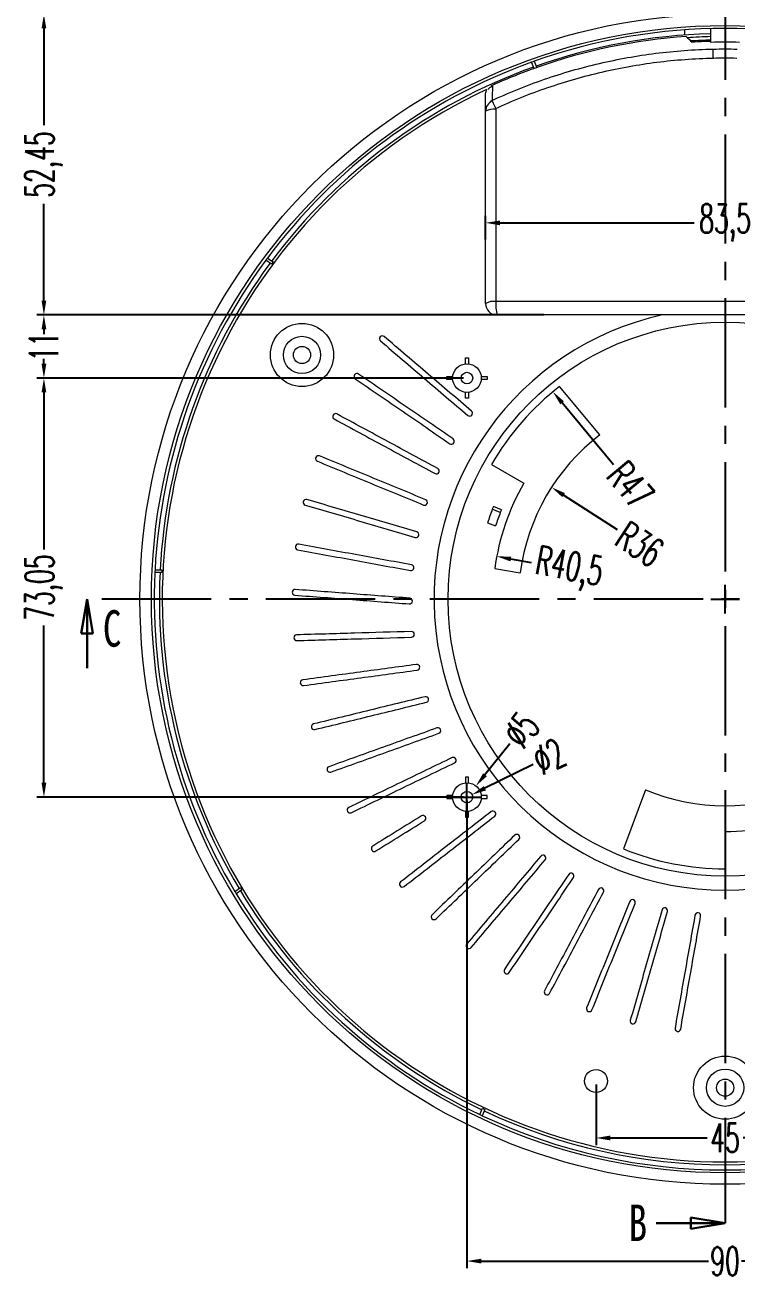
# Model space of a CAD drawing. Header units: inches. Extents: x -1125 to 2189, y 556 to 1115.
# Drawn here: x 950.4 to 1074.5, y 786.3 to 1005.1 of the extents above; entities that cross this region are included whole.
import ezdxf

# ---------------------------------------------------------------- set-up
doc = ezdxf.new("R2010")
doc.units = ezdxf.units.IN
doc.linetypes.add('CENTER2', pattern=[28.575, 19.05, -3.175, 3.175, -3.175])
doc.styles.add('SLDTEXTSTYLE0', font='TXT', dxfattribs={"width": 0.75})
doc.styles.add('SLDTEXTSTYLE2', font='TXT', dxfattribs={"width": 0.6, "bigfont": 'bigfont'})
doc.dimstyles.new('5', dxfattribs={"dimtxt": 5, "dimasz": 2.5, "dimexe": 1.25, "dimexo": 0.625, "dimtad": 0, "dimtxsty": 'SLDTEXTSTYLE2', "dimcen": 2.5, "dimclrd": 3, "dimclre": 3, "dimclrt": 256, "dimadec": 0, "dimazin": 0, "dimtfac": 1, "dimtofl": 0, "dimtmove": 0, "dimatfit": 3, "dimfxl": 1, "dimarcsym": 0})

# ---------------------------------------------------------------- blocks, each defined once
blk = doc.blocks.new('_CLOSED')
at = {"color": 0, "linetype": 'ByBlock', "lineweight": -2}
for p, q in [((-1, 0.166667), (0, 0)), ((-1, 0.166667), (-1, -0.166667)), ((0, 0), (-1, -0.166667)), ((0, 0), (-1, 0))]:
    blk.add_line(p, q, dxfattribs=at)
blk = doc.blocks.new('*D54')
at = {"color": 3, "lineweight": -2}
for p, q in [((1049.95, 820.38), (1049.95, 809.83)), ((1094.95, 820.38), (1094.95, 809.83)), ((1052.45, 811.08), (1069.33, 811.08)), ((1092.45, 811.08), (1075.58, 811.08))]:
    blk.add_line(p, q, dxfattribs=at)
at = {"color": 3}
for points in [[(1052.45, 811.5), (1052.45, 810.66), (1049.95, 811.08)], [(1092.45, 811.5), (1092.45, 810.66), (1094.95, 811.08)]]:
    blk.add_solid(points, dxfattribs=at)
at = {"layer": 'Defpoints', "color": 0}
for p in [(1049.95, 821), (1094.95, 821), (1094.95, 811.08)]:
    blk.add_point(p, dxfattribs=at)
at = {"insert": (1072.45, 811.08), "char_height": 5, "attachment_point": 5, "style": 'SLDTEXTSTYLE2'}
blk.add_mtext('45', dxfattribs=at)
blk = doc.blocks.new('*D55')
at = {"color": 3, "lineweight": -2}
for p, q in [((1030.7, 967.71), (1030.7, 971.86)), ((1114.2, 967.71), (1114.2, 971.86)), ((1033.2, 970.61), (1067.08, 970.61)), ((1111.7, 970.61), (1077.83, 970.61))]:
    blk.add_line(p, q, dxfattribs=at)
at = {"color": 3}
for points in [[(1033.2, 971.02), (1033.2, 970.19), (1030.7, 970.61)], [(1111.7, 971.02), (1111.7, 970.19), (1114.2, 970.61)]]:
    blk.add_solid(points, dxfattribs=at)
at = {"layer": 'Defpoints', "color": 0}
for p in [(1114.2, 970.61), (1030.7, 967.08), (1114.2, 967.08)]:
    blk.add_point(p, dxfattribs=at)
at = {"insert": (1072.45, 970.61), "char_height": 5, "attachment_point": 5, "style": 'SLDTEXTSTYLE2'}
blk.add_mtext('83,5', dxfattribs=at)
blk = doc.blocks.new('*D56')
at = {"color": 3, "lineweight": -2}
for p, q in [((1026.83, 943.55), (952.47, 943.55)), ((953.72, 941.05), (953.72, 913.65)), ((953.72, 873), (953.72, 900.4)), ((1026.83, 870.5), (952.47, 870.5))]:
    blk.add_line(p, q, dxfattribs=at)
at = {"color": 3}
for points in [[(953.31, 941.05), (954.14, 941.05), (953.72, 943.55)], [(953.31, 873), (954.14, 873), (953.72, 870.5)]]:
    blk.add_solid(points, dxfattribs=at)
at = {"layer": 'Defpoints', "color": 0}
for p in [(1027.45, 943.55), (953.72, 870.5), (1027.45, 870.5)]:
    blk.add_point(p, dxfattribs=at)
at = {"insert": (953.72, 907.03), "char_height": 5, "attachment_point": 5, "rotation": 90, "style": 'SLDTEXTSTYLE2'}
blk.add_mtext('73,05', dxfattribs=at)
blk = doc.blocks.new('*D57')
at = {"color": 3, "lineweight": -2}
for p, q in [((1034.62, 954.55), (952.47, 954.55)), ((953.72, 952.05), (953.72, 951.18)), ((953.72, 946.05), (953.72, 946.93)), ((1026.83, 943.55), (952.47, 943.55))]:
    blk.add_line(p, q, dxfattribs=at)
at = {"color": 3}
for points in [[(953.31, 952.05), (954.14, 952.05), (953.72, 954.55)], [(953.31, 946.05), (954.14, 946.05), (953.72, 943.55)]]:
    blk.add_solid(points, dxfattribs=at)
at = {"layer": 'Defpoints', "color": 0}
for p in [(953.72, 954.55), (1035.24, 954.55), (1027.45, 943.55)]:
    blk.add_point(p, dxfattribs=at)
at = {"insert": (953.72, 949.05), "char_height": 5, "attachment_point": 5, "rotation": 90, "style": 'SLDTEXTSTYLE2'}
blk.add_mtext('11', dxfattribs=at)
blk = doc.blocks.new('*D58')
at = {"color": 3, "lineweight": -2}
for p, q in [((1027.45, 869.88), (1027.45, 788.37)), ((1117.45, 869.88), (1117.45, 788.37)), ((1029.95, 789.62), (1069.58, 789.62)), ((1114.95, 789.62), (1075.33, 789.62))]:
    blk.add_line(p, q, dxfattribs=at)
at = {"color": 3}
for points in [[(1029.95, 790.03), (1029.95, 789.2), (1027.45, 789.62)], [(1114.95, 790.03), (1114.95, 789.2), (1117.45, 789.62)]]:
    blk.add_solid(points, dxfattribs=at)
at = {"layer": 'Defpoints', "color": 0}
for p in [(1027.45, 870.5), (1117.45, 870.5), (1117.45, 789.62)]:
    blk.add_point(p, dxfattribs=at)
at = {"insert": (1072.45, 789.62), "char_height": 5, "attachment_point": 5, "style": 'SLDTEXTSTYLE2'}
blk.add_mtext('90', dxfattribs=at)
blk = doc.blocks.new('*D59')
at = {"color": 3, "lineweight": -2}
for p, q in [((1034.93, 879.78), (1030.59, 874.4)), ((1027.45, 868), (1027.45, 873)), ((1024.95, 870.5), (1029.95, 870.5))]:
    blk.add_line(p, q, dxfattribs=at)
at = {"color": 3}
blk.add_solid([(1030.27, 874.66), (1030.92, 874.13), (1029.02, 872.45)], dxfattribs=at)
at = {"layer": 'Defpoints', "color": 0}
for p in [(1029.02, 872.45), (1025.89, 868.56)]:
    blk.add_point(p, dxfattribs=at)
at = {"insert": (1036.9, 882.22), "char_height": 5, "attachment_point": 5, "rotation": 51.134, "style": 'SLDTEXTSTYLE2'}
blk.add_mtext('∅5', dxfattribs=at)
blk = doc.blocks.new('*D60')
at = {"color": 3, "lineweight": -2}
for p, q in [((1038.97, 876.17), (1030.59, 872.05)), ((1027.45, 868), (1027.45, 873)), ((1024.95, 870.5), (1029.95, 870.5))]:
    blk.add_line(p, q, dxfattribs=at)
at = {"color": 3}
blk.add_solid([(1030.41, 872.42), (1030.78, 871.67), (1028.35, 870.94)], dxfattribs=at)
at = {"layer": 'Defpoints', "color": 0}
for p in [(1028.35, 870.94), (1026.56, 870.06)]:
    blk.add_point(p, dxfattribs=at)
at = {"insert": (1041.78, 877.55), "char_height": 5, "attachment_point": 5, "rotation": 26.1993, "style": 'SLDTEXTSTYLE2'}
blk.add_mtext('∅2', dxfattribs=at)
blk = doc.blocks.new('*D61')
at = {"color": 3, "lineweight": -2}
for p, q in [((1141.9, 986.41), (1140.27, 984.51)), ((1072.45, 902.5), (1072.45, 907.5)), ((1069.95, 905), (1074.95, 905))]:
    blk.add_line(p, q, dxfattribs=at)
at = {"color": 3}
blk.add_solid([(1139.96, 984.78), (1140.59, 984.24), (1138.65, 982.6)], dxfattribs=at)
at = {"layer": 'Defpoints', "color": 0}
for p in [(1138.65, 982.6), (1006.26, 827.4)]:
    blk.add_point(p, dxfattribs=at)
at = {"insert": (1145.71, 990.88), "char_height": 5, "attachment_point": 5, "rotation": 49.5345, "style": 'SLDTEXTSTYLE2'}
blk.add_mtext('∅204', dxfattribs=at)
blk = doc.blocks.new('*D62')
at = {"color": 3, "lineweight": -2}
for p, q in [((1146.56, 979.38), (1144.8, 977.61)), ((1072.45, 902.5), (1072.45, 907.5)), ((1069.95, 905), (1074.95, 905))]:
    blk.add_line(p, q, dxfattribs=at)
at = {"color": 3}
blk.add_solid([(1144.51, 977.91), (1145.1, 977.32), (1143.04, 975.84)], dxfattribs=at)
at = {"layer": 'Defpoints', "color": 0}
for p in [(1143.04, 975.84), (1001.87, 834.16)]:
    blk.add_point(p, dxfattribs=at)
at = {"insert": (1150.54, 983.37), "char_height": 5, "attachment_point": 5, "rotation": 45.1045, "style": 'SLDTEXTSTYLE2'}
blk.add_mtext('∅200', dxfattribs=at)
blk = doc.blocks.new('*D63')
at = {"color": 3, "lineweight": -2}
for p, q in [((1151.25, 973.64), (1149.36, 972)), ((1072.45, 902.5), (1072.45, 907.5)), ((1069.95, 905), (1074.95, 905))]:
    blk.add_line(p, q, dxfattribs=at)
at = {"color": 3}
blk.add_solid([(1149.09, 972.32), (1149.64, 971.69), (1147.48, 970.36)], dxfattribs=at)
at = {"layer": 'Defpoints', "color": 0}
for p in [(1147.48, 970.36), (997.43, 839.65)]:
    blk.add_point(p, dxfattribs=at)
at = {"insert": (1155.49, 977.34), "char_height": 5, "attachment_point": 5, "rotation": 41.0605, "style": 'SLDTEXTSTYLE2'}
blk.add_mtext('∅199', dxfattribs=at)
blk = doc.blocks.new('*D64')
at = {"color": 3, "lineweight": -2}
for p, q in [((1155.47, 966.97), (1153.47, 965.48)), ((1072.45, 902.5), (1072.45, 907.5)), ((1069.95, 905), (1074.95, 905))]:
    blk.add_line(p, q, dxfattribs=at)
at = {"color": 3}
blk.add_solid([(1153.22, 965.81), (1153.72, 965.14), (1151.47, 963.98)], dxfattribs=at)
at = {"layer": 'Defpoints', "color": 0}
for p in [(1151.47, 963.98), (993.44, 846.03)]:
    blk.add_point(p, dxfattribs=at)
at = {"insert": (1161.79, 971.68), "char_height": 5, "attachment_point": 5, "rotation": 36.7383, "style": 'SLDTEXTSTYLE2'}
blk.add_mtext('∅197,2', dxfattribs=at)
blk = doc.blocks.new('*D65')
at = {"color": 3, "lineweight": -2}
for p, q in [((1159.92, 959.58), (1157.8, 958.26)), ((1072.45, 902.5), (1072.45, 907.5)), ((1069.95, 905), (1074.95, 905))]:
    blk.add_line(p, q, dxfattribs=at)
at = {"color": 3}
blk.add_solid([(1157.58, 958.61), (1158.02, 957.9), (1155.68, 956.93)], dxfattribs=at)
at = {"layer": 'Defpoints', "color": 0}
for p in [(1155.68, 956.93), (989.23, 853.07)]:
    blk.add_point(p, dxfattribs=at)
at = {"insert": (1166.6, 963.75), "char_height": 5, "attachment_point": 5, "rotation": 31.9643, "style": 'SLDTEXTSTYLE2'}
blk.add_mtext('∅196,2', dxfattribs=at)
blk = doc.blocks.new('*D70')
at = {"color": 3, "lineweight": -2}
blk.add_line((1053, 928.44), (1044.03, 939.24), dxfattribs=at)
at = {"color": 3}
blk.add_solid([(1044.35, 939.51), (1043.71, 938.98), (1042.43, 941.17)], dxfattribs=at)
at = {"layer": 'Defpoints', "color": 0}
for p in [(1042.43, 941.17), (1072.45, 905)]:
    blk.add_point(p, dxfattribs=at)
at = {"insert": (1055.95, 924.88), "char_height": 5, "attachment_point": 5, "rotation": 309.6979, "style": 'SLDTEXTSTYLE2'}
blk.add_mtext('R47', dxfattribs=at)
blk = doc.blocks.new('*D71')
at = {"color": 3, "lineweight": -2}
blk.add_line((1053.69, 917.1), (1044.3, 923.15), dxfattribs=at)
at = {"color": 3}
blk.add_solid([(1044.52, 923.5), (1044.07, 922.8), (1042.2, 924.51)], dxfattribs=at)
at = {"layer": 'Defpoints', "color": 0}
for p in [(1042.2, 924.51), (1072.45, 905)]:
    blk.add_point(p, dxfattribs=at)
at = {"insert": (1057.57, 914.6), "char_height": 5, "attachment_point": 5, "rotation": 327.19, "style": 'SLDTEXTSTYLE2'}
blk.add_mtext('R36', dxfattribs=at)
blk = doc.blocks.new('*D72')
at = {"color": 3, "lineweight": -2}
blk.add_line((1038.69, 911.34), (1035.11, 912.01), dxfattribs=at)
at = {"color": 3}
blk.add_solid([(1035.18, 912.42), (1035.03, 911.6), (1032.65, 912.47)], dxfattribs=at)
at = {"layer": 'Defpoints', "color": 0}
for p in [(1032.65, 912.47), (1072.45, 905)]:
    blk.add_point(p, dxfattribs=at)
at = {"insert": (1045.2, 910.11), "char_height": 5, "attachment_point": 5, "rotation": 349.3772, "style": 'SLDTEXTSTYLE2'}
blk.add_mtext('R40,5', dxfattribs=at)
blk = doc.blocks.new('*D73')
at = {"color": 3, "lineweight": -2}
for p, q in [((1071.83, 1007), (952.47, 1007)), ((953.72, 1004.5), (953.72, 987.65)), ((953.72, 957.05), (953.72, 973.9)), ((1040.84, 954.55), (952.47, 954.55))]:
    blk.add_line(p, q, dxfattribs=at)
at = {"color": 3}
for points in [[(953.31, 1004.5), (954.14, 1004.5), (953.72, 1007)], [(953.31, 957.05), (954.14, 957.05), (953.72, 954.55)]]:
    blk.add_solid(points, dxfattribs=at)
at = {"layer": 'Defpoints', "color": 0}
for p in [(953.72, 1007), (1072.45, 1007), (1041.46, 954.55)]:
    blk.add_point(p, dxfattribs=at)
at = {"insert": (953.72, 980.78), "char_height": 5, "attachment_point": 5, "rotation": 90, "style": 'SLDTEXTSTYLE2'}
blk.add_mtext('52,45', dxfattribs=at)

msp = doc.modelspace()

# ---------------------------------------------------------------- linework, layer by layer
at = {"color": 1, "linetype": 'CENTER2'}
for p, q in [((1072.454, 1014.612), (1072.454, 796.235)), ((1182.92, 905.003), (961.242, 905.003))]:
    msp.add_line(p, q, dxfattribs=at)
at = {"color": 7, "linetype": 'Continuous', "lineweight": 15}
for p, q in [((1065.382, 1004.251), (1065.382, 1003.346)), ((1069.954, 1002.069), (1069.954, 1004.471)), ((1039.166, 997.492), (1038.706, 998.604)), ((1039.177, 998.773), (1039.638, 997.661)), ((1030.704, 956.548), (1030.704, 990.075)), ((1032.513, 990.42), (1032.513, 956.894)), ((993.392, 963.411), (992.391, 964.08)), ((992.689, 964.482), (993.69, 963.813)), ((1070.404, 954.548), (1032.704, 954.548)), ((1112.205, 954.548), (1061.564, 954.548)), ((1027.204, 946.04), (1027.204, 947.053)), ((1027.204, 947.053), (1027.704, 947.053)), ((1027.704, 947.053), (1027.704, 946.04)), ((1023.954, 943.803), (1024.967, 943.803)), ((1023.954, 943.303), (1023.954, 943.803)), ((1024.967, 943.303), (1023.954, 943.303)), ((1029.942, 943.803), (1030.954, 943.803)), ((1030.954, 943.303), (1029.942, 943.303)), ((1030.954, 943.803), (1030.954, 943.303)), ((1027.204, 940.053), (1027.204, 941.065)), ((1027.704, 941.065), (1027.704, 940.053)), ((1050.624, 933.629), (1043.591, 942.096)), ((1027.704, 940.053), (1027.204, 940.053)), ((1031.751, 928.503), (1037.38, 925.253)), ((1033.454, 920.591), (1032.061, 921.148)), ((1033.271, 920.126), (1031.878, 920.682)), ((1031.045, 918.325), (1032.441, 917.767)), ((973.087, 910.143), (974.291, 910.143)), ((1032.309, 910.355), (1036.748, 909.595)), ((974.266, 909.643), (973.062, 909.643)), ((1027.204, 874.003), (1027.204, 872.99)), ((1027.704, 874.003), (1027.204, 874.003)), ((1027.704, 872.99), (1027.704, 874.003)), ((1024.967, 870.753), (1023.954, 870.753)), ((1023.954, 870.753), (1023.954, 870.253)), ((1030.954, 870.753), (1029.942, 870.753)), ((1030.954, 870.253), (1030.954, 870.753)), ((1058.578, 871.784), (1054.762, 861.46)), ((1023.954, 870.253), (1024.967, 870.253)), ((1029.942, 870.253), (1030.954, 870.253)), ((1027.204, 868.015), (1027.204, 867.003)), ((1027.204, 867.003), (1027.704, 867.003)), ((1027.704, 867.003), (1027.704, 868.015)), ((1072.454, 858.003), (1072.454, 864.503)), ((986.978, 854.071), (987.979, 854.74)), ((988.236, 854.31), (987.235, 853.642)), ((1029.679, 815.166), (1030.14, 816.279)), ((1030.592, 816.064), (1030.132, 814.952))]:
    msp.add_line(p, q, dxfattribs=at)
at = {"color": 7, "linetype": 'Continuous', "lineweight": 30}
for p, q in [((961.242, 893.003), (961.242, 905.003)), ((1060.454, 796.235), (1072.454, 796.235))]:
    msp.add_line(p, q, dxfattribs=at)
at = {"color": 7, "linetype": 'Continuous', "lineweight": 15}
for centre, radius in [((1072.454, 905.003), 102), ((1072.454, 905.003), 100), ((998.704, 947.582), 5.5), ((1072.454, 905.003), 48.284), ((998.704, 947.582), 3.25), ((998.704, 947.582), 1.5), ((1027.454, 943.553), 2.5), ((1027.454, 943.553), 1), ((1027.454, 870.503), 2.5), ((1027.454, 870.503), 1), ((1072.454, 819.843), 5.5), ((1049.954, 821.003), 2), ((1072.454, 819.843), 3.25), ((1072.454, 819.843), 1.5)]:
    msp.add_circle(centre, radius, dxfattribs=at)
for centre, radius, start, end in [((1072.454, 905.003), 99.5, 70.46118, 109.53882), ((1072.454, 905.003), 98.598, 91.45292, 109.5117), ((1072.454, 905.003), 98.333, 93.96997, 109.50366), ((1072.454, 905.003), 98.098, 91.46033, 93.83905), ((1072.454, 905.003), 97.5, 91.46928, 93.50175), ((1072.454, 905.003), 97.275, 91.47268, 93.38876), ((1072.454, 905.003), 97.099, 88.52465, 91.47535), ((924.521, 996.232), 145.915, 1.19907, 1.83614), ((1072.454, 905.003), 99.5, 109.82709, 143.28882), ((1072.454, 905.003), 98.598, 109.80261, 143.2617), ((1072.454, 905.003), 98.333, 109.79535, 114.52526), ((1072.454, 905.003), 99.5, 109.53882, 109.82709), ((1072.454, 905.003), 98.298, 109.50257, 109.79438), ((1072.454, 905.003), 98.098, 115.0799, 64.9201), ((1032.666, 990.066), 1.962, 114.05582, 179.74498), ((1070.167, 1008.251), 41.662, 203.17241, 205.33968), ((1032.108, 987.637), 2.813, 81.70483, 119.93017), ((1072.454, 905.003), 99.5, 143.57709, 177.03882), ((1072.454, 905.003), 98.598, 143.55261, 177.0117), ((1072.454, 905.003), 99.5, 143.28882, 143.57709), ((1072.454, 905.003), 98.298, 143.25257, 143.54438), ((1032.108, 954.11), 2.813, 81.70483, 119.93017), ((1032.704, 956.548), 2, 180, 270), ((1039.014, 956.242), 6.533, 174.2707, 195.02508), ((1072.454, 905.003), 50.728, 102.39613, 77.60387), ((1072.454, 905.003), 47, 127.88753, 150), ((1072.454, 905.003), 36, 127.32842, 172.67158), ((1072.454, 905.003), 40.5, 150, 172.40612), ((1072.454, 905.003), 43.5, 158.21321, 158.8718), ((1072.454, 905.003), 43.5, 158.8718, 162.16526), ((1072.454, 905.003), 42, 158.89532, 162.30664), ((1072.454, 905.003), 42, 158.21321, 158.89532), ((1072.454, 905.003), 99.5, 177.03882, 177.32709), ((1072.454, 905.003), 98.298, 177.00257, 177.29438), ((1072.454, 905.003), 99.5, 177.32709, 210.78882), ((1072.454, 905.003), 98.598, 177.30261, 210.7617), ((1072.454, 905.003), 36, 247.32842, 292.67158), ((1072.454, 905.003), 40.5, 270, 292.40612), ((1072.454, 905.003), 47, 247.88753, 270), ((1072.454, 905.003), 99.5, 210.78882, 211.07709), ((1072.454, 905.003), 99.5, 211.07709, 244.53882), ((1072.454, 905.003), 98.298, 210.75257, 211.04438), ((1072.454, 905.003), 98.598, 211.05261, 244.5117), ((1072.454, 905.003), 98.298, 244.50257, 244.79438), ((1072.454, 905.003), 99.5, 244.53882, 244.82709), ((1072.454, 905.003), 99.5, 244.82709, 295.17291), ((1072.454, 905.003), 98.598, 244.80261, 295.19739)]:
    msp.add_arc(centre, radius, start, end, dxfattribs=at)
for centre, major_axis, ratio, start_param, end_param in [((1072.454, 908.183), (0, 91.125), 0.9995166, 6.2606787, 6.3056919), ((1074.504, 956.548), (400, 0), 0.0008682, 1.4752989, 1.6759663), ((1070.404, 956.548), (400, 0), 0.0008682, 1.5707963, 1.6656663)]:
    msp.add_ellipse(centre, major_axis=major_axis, ratio=ratio, start_param=start_param, end_param=end_param, dxfattribs=at)
for points in [[(1065.646, 1003.1), (1065.999, 1002.771), (1066.352, 1002.44), (1066.704, 1002.108)], [(1070.361, 1000.907), (1071.757, 1000.938), (1073.152, 1000.938), (1074.547, 1000.907)], [(1030.704, 990.075), (1030.704, 991.018), (1030.704, 991.958), (1030.704, 992.895)], [(1019.527, 867.227), (1016.72, 865.486), (1013.887, 863.73), (1011.028, 861.957)], [(1011.555, 861.107), (1014.414, 862.88), (1017.246, 864.636), (1020.054, 866.377)]]:
    msp.add_open_spline(points, degree=3, dxfattribs=at)
for points, knots in [([(1031.616, 991.857), (1033.14, 992.569), (1034.681, 993.241), (1037.799, 994.503), (1039.377, 995.094), (1044.13, 996.734), (1047.331, 997.655), (1053.8, 999.161), (1057.067, 999.746), (1063.665, 1000.582), (1066.996, 1000.831), (1070.361, 1000.907)], [0, 0, 0, 0, 0.125, 0.125, 0.25, 0.25, 0.5, 0.5, 0.75, 0.75, 1, 1, 1, 1]), ([(1070.404, 999.285), (1067.093, 999.211), (1063.815, 998.967), (1057.321, 998.149), (1054.106, 997.576), (1047.739, 996.101), (1044.587, 995.199), (1039.907, 993.593), (1038.353, 993.014), (1035.283, 991.777), (1033.765, 991.119), (1032.263, 990.42)], [0, 0, 0, 0, 0.25, 0.25, 0.5, 0.5, 0.75, 0.75, 0.875, 0.875, 1, 1, 1, 1]), ([(1030.704, 992.895), (1030.704, 993.041), (1030.719, 993.185), (1030.779, 993.467), (1030.824, 993.606), (1030.884, 993.739)], [0, 0, 0, 0, 0.5, 0.5, 1, 1, 1, 1]), ([(1031.122, 993.851), (1031.223, 993.984), (1031.337, 994.101), (1031.593, 994.307), (1031.736, 994.395), (1031.887, 994.464)], [0, 0, 0, 0, 0.5, 0.5, 1, 1, 1, 1]), ([(1031.887, 994.464), (1031.885, 994.209), (1031.883, 993.955), (1031.881, 993.7), (1031.876, 993.087), (1031.871, 992.473), (1031.866, 991.857)], [0, 0, 0, 0, 0.004, 0.004, 0.004, 0.013618257, 0.013618257, 0.013618257, 0.013618257]), ([(1013.031, 950.789), (1012.93, 950.875), (1012.797, 950.918), (1012.537, 950.898), (1012.411, 950.834), (1012.241, 950.635), (1012.197, 950.502), (1012.218, 950.238), (1012.281, 950.115), (1012.381, 950.029)], [0, 0, 0, 0, 0.25, 0.25, 0.5, 0.5, 0.75, 0.75, 1, 1, 1, 1]), ([(1012.381, 950.029), (1014.963, 947.824), (1017.521, 945.64), (1022.59, 941.31), (1025.101, 939.165), (1027.589, 937.04)], [0, 0, 0, 0, 0.5, 0.5, 1, 1, 1, 1]), ([(1028.239, 937.8), (1025.751, 939.925), (1023.24, 942.07), (1018.171, 946.4), (1015.613, 948.584), (1013.031, 950.789)], [0, 0, 0, 0, 0.5, 0.5, 1, 1, 1, 1]), ([(1008.555, 944.26), (1008.446, 944.335), (1008.31, 944.363), (1008.053, 944.316), (1007.934, 944.239), (1007.786, 944.024), (1007.756, 943.886), (1007.805, 943.627), (1007.88, 943.51), (1007.989, 943.436)], [0, 0, 0, 0, 0.25, 0.25, 0.5, 0.5, 0.75, 0.75, 1, 1, 1, 1]), ([(1007.989, 943.436), (1010.788, 941.514), (1013.561, 939.61), (1019.056, 935.836), (1021.779, 933.967), (1024.476, 932.115)], [0, 0, 0, 0, 0.5, 0.5, 1, 1, 1, 1]), ([(1025.043, 932.939), (1022.346, 934.791), (1019.623, 936.66), (1014.127, 940.434), (1011.354, 942.338), (1008.555, 944.26)], [0, 0, 0, 0, 0.5, 0.5, 1, 1, 1, 1]), ([(1004.79, 937.297), (1004.674, 937.36), (1004.535, 937.374), (1004.284, 937.3), (1004.174, 937.211), (1004.05, 936.981), (1004.034, 936.842), (1004.11, 936.588), (1004.197, 936.481), (1004.313, 936.418)], [0, 0, 0, 0, 0.25, 0.25, 0.5, 0.5, 0.75, 0.75, 1, 1, 1, 1]), ([(1004.313, 936.418), (1007.298, 934.801), (1010.256, 933.198), (1016.117, 930.022), (1019.021, 928.449), (1021.898, 926.89)], [0, 0, 0, 0, 0.5, 0.5, 1, 1, 1, 1]), ([(1022.374, 927.769), (1019.498, 929.328), (1016.594, 930.901), (1010.733, 934.077), (1007.775, 935.68), (1004.79, 937.297)], [0, 0, 0, 0, 0.5, 0.5, 1, 1, 1, 1]), ([(1027.589, 937.04), (1027.688, 936.956), (1027.817, 936.913), (1028.077, 936.93), (1028.206, 936.993), (1028.38, 937.194), (1028.424, 937.331), (1028.401, 937.595), (1028.337, 937.716), (1028.239, 937.8)], [0, 0, 0, 0, 0.25, 0.25, 0.5, 0.5, 0.75, 0.75, 1, 1, 1, 1]), ([(1024.476, 932.115), (1024.583, 932.041), (1024.717, 932.012), (1024.973, 932.057), (1025.094, 932.133), (1025.246, 932.351), (1025.276, 932.492), (1025.225, 932.752), (1025.149, 932.866), (1025.043, 932.939)], [0, 0, 0, 0, 0.25, 0.25, 0.5, 0.5, 0.75, 0.75, 1, 1, 1, 1]), ([(1001.776, 929.977), (1001.654, 930.028), (1001.514, 930.027), (1001.273, 929.927), (1001.173, 929.827), (1001.073, 929.586), (1001.073, 929.445), (1001.174, 929.201), (1001.272, 929.103), (1001.394, 929.053)], [0, 0, 0, 0, 0.25, 0.25, 0.5, 0.5, 0.75, 0.75, 1, 1, 1, 1]), ([(1020.263, 922.348), (1017.239, 923.596), (1014.186, 924.856), (1008.024, 927.399), (1004.914, 928.682), (1001.776, 929.977)], [0, 0, 0, 0, 0.5, 0.5, 1, 1, 1, 1]), ([(1001.394, 929.053), (1004.532, 927.758), (1007.642, 926.475), (1013.804, 923.931), (1016.857, 922.672), (1019.882, 921.423)], [0, 0, 0, 0, 0.5, 0.5, 1, 1, 1, 1]), ([(1021.898, 926.89), (1022.012, 926.828), (1022.147, 926.813), (1022.398, 926.884), (1022.51, 926.973), (1022.638, 927.206), (1022.653, 927.349), (1022.576, 927.602), (1022.488, 927.708), (1022.374, 927.769)], [0, 0, 0, 0, 0.25, 0.25, 0.5, 0.5, 0.75, 0.75, 1, 1, 1, 1]), ([(999.547, 922.382), (999.42, 922.419), (999.281, 922.403), (999.052, 922.279), (998.963, 922.169), (998.889, 921.918), (998.903, 921.778), (999.03, 921.547), (999.138, 921.459), (999.264, 921.422)], [0, 0, 0, 0, 0.25, 0.25, 0.5, 0.5, 0.75, 0.75, 1, 1, 1, 1]), ([(999.264, 921.422), (1002.521, 920.464), (1005.748, 919.514), (1012.143, 917.632), (1015.312, 916.699), (1018.451, 915.775)], [0, 0, 0, 0, 0.5, 0.5, 1, 1, 1, 1]), ([(1018.733, 916.735), (1015.595, 917.658), (1012.426, 918.591), (1006.031, 920.473), (1002.804, 921.423), (999.547, 922.382)], [0, 0, 0, 0, 0.5, 0.5, 1, 1, 1, 1]), ([(1019.882, 921.423), (1020.002, 921.374), (1020.138, 921.373), (1020.38, 921.47), (1020.482, 921.57), (1020.585, 921.815), (1020.584, 921.959), (1020.481, 922.203), (1020.383, 922.298), (1020.263, 922.348)], [0, 0, 0, 0, 0.25, 0.25, 0.5, 0.5, 0.75, 0.75, 1, 1, 1, 1]), ([(1018.451, 915.775), (1018.575, 915.739), (1018.711, 915.752), (1018.941, 915.874), (1019.033, 915.984), (1019.109, 916.239), (1019.093, 916.382), (1018.965, 916.613), (1018.857, 916.698), (1018.733, 916.735)], [0, 0, 0, 0, 0.25, 0.25, 0.5, 0.5, 0.75, 0.75, 1, 1, 1, 1]), ([(998.127, 914.594), (997.998, 914.618), (997.861, 914.588), (997.646, 914.44), (997.569, 914.321), (997.522, 914.064), (997.551, 913.926), (997.701, 913.709), (997.818, 913.634), (997.947, 913.61)], [0, 0, 0, 0, 0.25, 0.25, 0.5, 0.5, 0.75, 0.75, 1, 1, 1, 1]), ([(1017.8, 910.992), (1014.582, 911.581), (1011.334, 912.176), (1004.776, 913.376), (1001.467, 913.982), (998.127, 914.594)], [0, 0, 0, 0, 0.5, 0.5, 1, 1, 1, 1]), ([(997.947, 913.61), (1001.287, 912.999), (1004.595, 912.393), (1011.153, 911.192), (1014.402, 910.598), (1017.62, 910.008)], [0, 0, 0, 0, 0.5, 0.5, 1, 1, 1, 1]), ([(1017.62, 910.008), (1017.748, 909.985), (1017.881, 910.013), (1018.097, 910.158), (1018.177, 910.277), (1018.226, 910.538), (1018.196, 910.679), (1018.044, 910.896), (1017.928, 910.969), (1017.8, 910.992)], [0, 0, 0, 0, 0.25, 0.25, 0.5, 0.5, 0.75, 0.75, 1, 1, 1, 1]), ([(997.533, 906.7), (997.402, 906.71), (997.269, 906.666), (997.071, 906.496), (997.007, 906.37), (996.987, 906.11), (997.03, 905.976), (997.202, 905.776), (997.326, 905.713), (997.457, 905.703)], [0, 0, 0, 0, 0.25, 0.25, 0.5, 0.5, 0.75, 0.75, 1, 1, 1, 1]), ([(997.457, 905.703), (1000.842, 905.445), (1004.197, 905.19), (1010.844, 904.685), (1014.137, 904.434), (1017.4, 904.186)], [0, 0, 0, 0, 0.5, 0.5, 1, 1, 1, 1]), ([(1017.476, 905.183), (1014.214, 905.431), (1010.921, 905.682), (1004.273, 906.187), (1000.919, 906.443), (997.533, 906.7)], [0, 0, 0, 0, 0.5, 0.5, 1, 1, 1, 1]), ([(1017.4, 904.186), (1017.529, 904.176), (1017.659, 904.218), (1017.859, 904.385), (1017.925, 904.512), (1017.947, 904.777), (1017.902, 904.913), (1017.728, 905.113), (1017.605, 905.173), (1017.476, 905.183)], [0, 0, 0, 0, 0.25, 0.25, 0.5, 0.5, 0.75, 0.75, 1, 1, 1, 1]), ([(1017.762, 899.372), (1014.492, 899.277), (1011.191, 899.18), (1004.528, 898.985), (1001.165, 898.887), (997.771, 898.788)], [0, 0, 0, 0, 0.5, 0.5, 1, 1, 1, 1]), ([(1017.792, 898.373), (1017.921, 898.376), (1018.046, 898.431), (1018.227, 898.619), (1018.28, 898.752), (1018.274, 899.018), (1018.214, 899.149), (1018.021, 899.329), (1017.892, 899.376), (1017.762, 899.372)], [0, 0, 0, 0, 0.25, 0.25, 0.5, 0.5, 0.75, 0.75, 1, 1, 1, 1]), ([(997.771, 898.788), (997.639, 898.784), (997.512, 898.726), (997.333, 898.537), (997.282, 898.404), (997.29, 898.143), (997.347, 898.015), (997.539, 897.834), (997.668, 897.784), (997.8, 897.788)], [0, 0, 0, 0, 0.25, 0.25, 0.5, 0.5, 0.75, 0.75, 1, 1, 1, 1]), ([(997.8, 897.788), (1001.194, 897.887), (1004.556, 897.986), (1011.22, 898.181), (1014.521, 898.277), (1017.792, 898.373)], [0, 0, 0, 0, 0.5, 0.5, 1, 1, 1, 1]), ([(1018.658, 893.624), (1015.416, 893.185), (1012.143, 892.743), (1005.536, 891.85), (1002.203, 891.399), (998.838, 890.944)], [0, 0, 0, 0, 0.5, 0.5, 1, 1, 1, 1]), ([(998.972, 889.953), (1002.336, 890.408), (1005.67, 890.858), (1012.276, 891.752), (1015.549, 892.194), (1018.792, 892.633)], [0, 0, 0, 0, 0.5, 0.5, 1, 1, 1, 1]), ([(1018.792, 892.633), (1018.92, 892.65), (1019.038, 892.718), (1019.199, 892.923), (1019.238, 893.061), (1019.203, 893.325), (1019.13, 893.449), (1018.919, 893.608), (1018.786, 893.641), (1018.658, 893.624)], [0, 0, 0, 0, 0.25, 0.25, 0.5, 0.5, 0.75, 0.75, 1, 1, 1, 1]), ([(998.838, 890.944), (998.707, 890.926), (998.587, 890.856), (998.428, 890.648), (998.392, 890.511), (998.427, 890.252), (998.497, 890.131), (998.707, 889.971), (998.841, 889.935), (998.972, 889.953)], [0, 0, 0, 0, 0.25, 0.25, 0.5, 0.5, 0.75, 0.75, 1, 1, 1, 1]), ([(1020.151, 888.001), (1016.973, 887.224), (1013.765, 886.441), (1007.289, 884.859), (1004.021, 884.061), (1000.722, 883.255)], [0, 0, 0, 0, 0.5, 0.5, 1, 1, 1, 1]), ([(1000.96, 882.284), (1004.257, 883.089), (1007.525, 883.888), (1014.001, 885.469), (1017.21, 886.253), (1020.388, 887.029)], [0, 0, 0, 0, 0.5, 0.5, 1, 1, 1, 1]), ([(1020.388, 887.029), (1020.514, 887.06), (1020.625, 887.14), (1020.763, 887.361), (1020.787, 887.502), (1020.725, 887.76), (1020.64, 887.876), (1020.413, 888.012), (1020.277, 888.031), (1020.151, 888.001)], [0, 0, 0, 0, 0.25, 0.25, 0.5, 0.5, 0.75, 0.75, 1, 1, 1, 1]), ([(1000.722, 883.255), (1000.594, 883.224), (1000.482, 883.141), (1000.346, 882.918), (1000.324, 882.778), (1000.386, 882.525), (1000.469, 882.411), (1000.694, 882.274), (1000.831, 882.253), (1000.96, 882.284)], [0, 0, 0, 0, 0.25, 0.25, 0.5, 0.5, 0.75, 0.75, 1, 1, 1, 1]), ([(1022.227, 882.566), (1019.148, 881.46), (1016.039, 880.344), (1009.765, 878.091), (1006.599, 876.955), (1003.403, 875.807)], [0, 0, 0, 0, 0.5, 0.5, 1, 1, 1, 1]), ([(1003.741, 874.866), (1006.936, 876.013), (1010.102, 877.15), (1016.377, 879.403), (1019.485, 880.519), (1022.565, 881.624)], [0, 0, 0, 0, 0.5, 0.5, 1, 1, 1, 1]), ([(1022.565, 881.624), (1022.687, 881.668), (1022.788, 881.759), (1022.902, 881.993), (1022.911, 882.136), (1022.823, 882.387), (1022.726, 882.493), (1022.485, 882.604), (1022.349, 882.609), (1022.227, 882.566)], [0, 0, 0, 0, 0.25, 0.25, 0.5, 0.5, 0.75, 0.75, 1, 1, 1, 1]), ([(1024.861, 877.378), (1021.915, 875.956), (1018.941, 874.52), (1012.938, 871.621), (1009.909, 870.158), (1006.851, 868.682)], [0, 0, 0, 0, 0.5, 0.5, 1, 1, 1, 1]), ([(1025.296, 876.478), (1025.413, 876.534), (1025.504, 876.635), (1025.593, 876.88), (1025.587, 877.023), (1025.473, 877.263), (1025.365, 877.359), (1025.115, 877.444), (1024.978, 877.435), (1024.861, 877.378)], [0, 0, 0, 0, 0.25, 0.25, 0.5, 0.5, 0.75, 0.75, 1, 1, 1, 1]), ([(1003.403, 875.807), (1003.279, 875.763), (1003.176, 875.668), (1003.064, 875.432), (1003.057, 875.291), (1003.145, 875.045), (1003.239, 874.941), (1003.478, 874.828), (1003.617, 874.822), (1003.741, 874.866)], [0, 0, 0, 0, 0.25, 0.25, 0.5, 0.5, 0.75, 0.75, 1, 1, 1, 1]), ([(1007.286, 867.781), (1010.343, 869.257), (1013.372, 870.72), (1019.375, 873.619), (1022.35, 875.055), (1025.296, 876.478)], [0, 0, 0, 0, 0.5, 0.5, 1, 1, 1, 1]), ([(1006.851, 868.682), (1006.732, 868.624), (1006.64, 868.52), (1006.553, 868.273), (1006.561, 868.132), (1006.675, 867.897), (1006.779, 867.803), (1007.029, 867.716), (1007.167, 867.724), (1007.286, 867.781)], [0, 0, 0, 0, 0.25, 0.25, 0.5, 0.5, 0.75, 0.75, 1, 1, 1, 1]), ([(1031.685, 867.973), (1029.101, 865.967), (1026.492, 863.942), (1021.227, 859.854), (1018.569, 857.79), (1015.887, 855.708)], [0, 0, 0, 0, 0.5, 0.5, 1, 1, 1, 1]), ([(1016.501, 854.918), (1019.182, 857), (1021.839, 859.063), (1027.105, 863.151), (1029.714, 865.177), (1032.298, 867.183)], [0, 0, 0, 0, 0.5, 0.5, 1, 1, 1, 1]), ([(1020.054, 866.377), (1020.164, 866.445), (1020.244, 866.555), (1020.307, 866.808), (1020.286, 866.95), (1020.147, 867.176), (1020.03, 867.26), (1019.772, 867.319), (1019.637, 867.295), (1019.527, 867.227)], [0, 0, 0, 0, 0.25, 0.25, 0.5, 0.5, 0.75, 0.75, 1, 1, 1, 1]), ([(1032.298, 867.183), (1032.401, 867.263), (1032.469, 867.381), (1032.505, 867.639), (1032.469, 867.778), (1032.307, 867.988), (1032.182, 868.059), (1031.919, 868.09), (1031.787, 868.053), (1031.685, 867.973)], [0, 0, 0, 0, 0.25, 0.25, 0.5, 0.5, 0.75, 0.75, 1, 1, 1, 1]), ([(1011.028, 861.957), (1010.916, 861.888), (1010.835, 861.774), (1010.775, 861.52), (1010.797, 861.38), (1010.935, 861.158), (1011.049, 861.076), (1011.306, 861.015), (1011.443, 861.038), (1011.555, 861.107)], [0, 0, 0, 0, 0.25, 0.25, 0.5, 0.5, 0.75, 0.75, 1, 1, 1, 1]), ([(1035.799, 863.859), (1033.44, 861.593), (1031.058, 859.305), (1026.251, 854.687), (1023.825, 852.356), (1021.376, 850.004)], [0, 0, 0, 0, 0.5, 0.5, 1, 1, 1, 1]), ([(1022.069, 849.283), (1024.517, 851.635), (1026.943, 853.965), (1031.75, 858.584), (1034.132, 860.872), (1036.492, 863.138)], [0, 0, 0, 0, 0.5, 0.5, 1, 1, 1, 1]), ([(1036.492, 863.138), (1036.585, 863.228), (1036.641, 863.353), (1036.649, 863.613), (1036.599, 863.747), (1036.416, 863.94), (1036.284, 863.997), (1036.019, 864.001), (1035.892, 863.949), (1035.799, 863.859)], [0, 0, 0, 0, 0.25, 0.25, 0.5, 0.5, 0.75, 0.75, 1, 1, 1, 1]), ([(1040.322, 860.2), (1038.214, 857.699), (1036.085, 855.173), (1031.789, 850.076), (1029.621, 847.504), (1027.433, 844.907)], [0, 0, 0, 0, 0.5, 0.5, 1, 1, 1, 1]), ([(1041.087, 859.556), (1041.17, 859.655), (1041.213, 859.784), (1041.194, 860.044), (1041.13, 860.172), (1040.927, 860.345), (1040.79, 860.388), (1040.526, 860.364), (1040.406, 860.299), (1040.322, 860.2)], [0, 0, 0, 0, 0.25, 0.25, 0.5, 0.5, 0.75, 0.75, 1, 1, 1, 1]), ([(1028.198, 844.263), (1030.385, 846.859), (1032.553, 849.431), (1036.85, 854.528), (1038.978, 857.054), (1041.087, 859.556)], [0, 0, 0, 0, 0.5, 0.5, 1, 1, 1, 1]), ([(1015.887, 855.708), (1015.783, 855.627), (1015.714, 855.506), (1015.682, 855.247), (1015.719, 855.11), (1015.879, 854.904), (1016.001, 854.834), (1016.263, 854.801), (1016.396, 854.838), (1016.501, 854.918)], [0, 0, 0, 0, 0.25, 0.25, 0.5, 0.5, 0.75, 0.75, 1, 1, 1, 1]), ([(1045.204, 857.036), (1043.37, 854.327), (1041.519, 851.592), (1037.781, 846.072), (1035.895, 843.286), (1033.991, 840.475)], [0, 0, 0, 0, 0.5, 0.5, 1, 1, 1, 1]), ([(1034.819, 839.914), (1036.723, 842.725), (1038.609, 845.511), (1042.346, 851.031), (1044.198, 853.766), (1046.032, 856.475)], [0, 0, 0, 0, 0.5, 0.5, 1, 1, 1, 1]), ([(1046.032, 856.475), (1046.105, 856.582), (1046.133, 856.716), (1046.087, 856.972), (1046.01, 857.093), (1045.791, 857.243), (1045.65, 857.272), (1045.39, 857.22), (1045.277, 857.143), (1045.204, 857.036)], [0, 0, 0, 0, 0.25, 0.25, 0.5, 0.5, 0.75, 0.75, 1, 1, 1, 1]), ([(1050.391, 854.401), (1048.852, 851.515), (1047.298, 848.601), (1044.16, 842.719), (1042.577, 839.751), (1040.979, 836.755)], [0, 0, 0, 0, 0.5, 0.5, 1, 1, 1, 1]), ([(1041.861, 836.284), (1043.459, 839.279), (1045.042, 842.247), (1048.18, 848.13), (1049.734, 851.044), (1051.274, 853.931)], [0, 0, 0, 0, 0.5, 0.5, 1, 1, 1, 1]), ([(1051.274, 853.931), (1051.335, 854.045), (1051.349, 854.181), (1051.276, 854.431), (1051.187, 854.543), (1050.953, 854.669), (1050.81, 854.683), (1050.557, 854.604), (1050.452, 854.516), (1050.391, 854.401)], [0, 0, 0, 0, 0.25, 0.25, 0.5, 0.5, 0.75, 0.75, 1, 1, 1, 1]), ([(1055.827, 852.326), (1054.598, 849.294), (1053.359, 846.233), (1050.856, 840.054), (1049.593, 836.936), (1048.318, 833.789)], [0, 0, 0, 0, 0.5, 0.5, 1, 1, 1, 1]), ([(1049.245, 833.413), (1050.52, 836.56), (1051.782, 839.678), (1054.285, 845.857), (1055.525, 848.918), (1056.753, 851.951)], [0, 0, 0, 0, 0.5, 0.5, 1, 1, 1, 1]), ([(1056.753, 851.951), (1056.802, 852.071), (1056.802, 852.207), (1056.704, 852.448), (1056.603, 852.55), (1056.357, 852.651), (1056.213, 852.65), (1055.97, 852.545), (1055.875, 852.446), (1055.827, 852.326)], [0, 0, 0, 0, 0.25, 0.25, 0.5, 0.5, 0.75, 0.75, 1, 1, 1, 1]), ([(1062.411, 850.556), (1062.447, 850.681), (1062.432, 850.817), (1062.309, 851.046), (1062.198, 851.137), (1061.943, 851.212), (1061.8, 851.195), (1061.569, 851.065), (1061.485, 850.957), (1061.45, 850.832)], [0, 0, 0, 0, 0.25, 0.25, 0.5, 0.5, 0.75, 0.75, 1, 1, 1, 1]), ([(1021.376, 850.004), (1021.281, 849.913), (1021.225, 849.784), (1021.22, 849.524), (1021.271, 849.392), (1021.452, 849.203), (1021.58, 849.146), (1021.844, 849.141), (1021.974, 849.192), (1022.069, 849.283)], [0, 0, 0, 0, 0.25, 0.25, 0.5, 0.5, 0.75, 0.75, 1, 1, 1, 1]), ([(1061.45, 850.832), (1060.547, 847.688), (1059.635, 844.514), (1057.794, 838.106), (1056.866, 834.873), (1055.928, 831.61)], [0, 0, 0, 0, 0.5, 0.5, 1, 1, 1, 1]), ([(1056.89, 831.334), (1057.827, 834.596), (1058.755, 837.83), (1060.596, 844.237), (1061.507, 847.412), (1062.411, 850.556)], [0, 0, 0, 0, 0.5, 0.5, 1, 1, 1, 1]), ([(1067.198, 849.937), (1066.63, 846.716), (1066.057, 843.463), (1064.899, 836.898), (1064.315, 833.585), (1063.725, 830.241)], [0, 0, 0, 0, 0.5, 0.5, 1, 1, 1, 1]), ([(1064.71, 830.068), (1065.3, 833.411), (1065.884, 836.724), (1067.041, 843.289), (1067.615, 846.542), (1068.183, 849.764)], [0, 0, 0, 0, 0.5, 0.5, 1, 1, 1, 1]), ([(1068.183, 849.764), (1068.206, 849.891), (1068.177, 850.025), (1068.03, 850.24), (1067.911, 850.319), (1067.649, 850.366), (1067.509, 850.335), (1067.293, 850.181), (1067.221, 850.065), (1067.198, 849.937)], [0, 0, 0, 0, 0.25, 0.25, 0.5, 0.5, 0.75, 0.75, 1, 1, 1, 1]), ([(1027.433, 844.907), (1027.348, 844.807), (1027.306, 844.673), (1027.328, 844.413), (1027.393, 844.287), (1027.592, 844.119), (1027.726, 844.076), (1027.989, 844.098), (1028.113, 844.162), (1028.198, 844.263)], [0, 0, 0, 0, 0.25, 0.25, 0.5, 0.5, 0.75, 0.75, 1, 1, 1, 1]), ([(1033.991, 840.475), (1033.918, 840.365), (1033.89, 840.228), (1033.939, 839.972), (1034.017, 839.854), (1034.233, 839.707), (1034.37, 839.678), (1034.63, 839.728), (1034.746, 839.805), (1034.819, 839.914)], [0, 0, 0, 0, 0.25, 0.25, 0.5, 0.5, 0.75, 0.75, 1, 1, 1, 1]), ([(1040.979, 836.755), (1040.917, 836.638), (1040.904, 836.499), (1040.979, 836.249), (1041.069, 836.14), (1041.3, 836.017), (1041.439, 836.003), (1041.692, 836.079), (1041.799, 836.168), (1041.861, 836.284)], [0, 0, 0, 0, 0.25, 0.25, 0.5, 0.5, 0.75, 0.75, 1, 1, 1, 1]), ([(1048.318, 833.789), (1048.269, 833.667), (1048.27, 833.527), (1048.372, 833.286), (1048.473, 833.187), (1048.715, 833.089), (1048.855, 833.089), (1049.098, 833.192), (1049.196, 833.291), (1049.245, 833.413)], [0, 0, 0, 0, 0.25, 0.25, 0.5, 0.5, 0.75, 0.75, 1, 1, 1, 1]), ([(1055.928, 831.61), (1055.892, 831.483), (1055.908, 831.344), (1056.034, 831.116), (1056.145, 831.027), (1056.396, 830.955), (1056.536, 830.97), (1056.767, 831.098), (1056.853, 831.207), (1056.89, 831.334)], [0, 0, 0, 0, 0.25, 0.25, 0.5, 0.5, 0.75, 0.75, 1, 1, 1, 1]), ([(1063.725, 830.241), (1063.702, 830.111), (1063.733, 829.975), (1063.883, 829.761), (1064.002, 829.685), (1064.259, 829.639), (1064.396, 829.669), (1064.613, 829.821), (1064.687, 829.938), (1064.71, 830.068)], [0, 0, 0, 0, 0.25, 0.25, 0.5, 0.5, 0.75, 0.75, 1, 1, 1, 1])]:
    msp.add_open_spline(points, degree=3, knots=knots, dxfattribs=at)

# ---------------------------------------------------------------- block references
at = {"color": 7, "linetype": 'Continuous', "lineweight": 30, "xscale": 6, "yscale": 6, "rotation": 90}
msp.add_blockref('_CLOSED', (961.242, 905.003), dxfattribs=at)
at = {"color": 7, "linetype": 'Continuous', "lineweight": 30, "xscale": 6, "yscale": 6}
msp.add_blockref('_CLOSED', (1072.454, 796.235), dxfattribs=at)

# ---------------------------------------------------------------- texts
at = {"color": 7, "linetype": 'Continuous', "char_height": 6.35, "attachment_point": 1, "style": 'SLDTEXTSTYLE0'}
for s, insert in [('C', (963.99, 903.082)), ('B', (1055.626, 799.47))]:
    msp.add_mtext(s, dxfattribs=dict(at, insert=insert))

# ---------------------------------------------------------------- dimensions: what is measured, and where the dimension line sits
for base, p1, p2, picture, middle in [((953.7247, 1007.0025), (1041.4622, 954.548), (1072.4542, 1007.0025), '*D73', (953.7247, 980.7753)), ((953.7247, 954.548), (1027.4542, 943.5525), (1035.2416, 954.548), '*D57', (953.7247, 949.0503)), ((953.725, 870.503), (1027.454, 943.553), (1027.454, 870.503), '*D56', (953.725, 907.028))]:
    dim = msp.add_linear_dim(base=base, p1=p1, p2=p2, angle=90, dimstyle='5')
    dim.commit()
    dim.dimension.update_dxf_attribs({"geometry": picture, "text_midpoint": middle})
for p1, p2, picture, middle in [((1006.257, 827.401), (1138.651, 982.604), '*D61', (1145.709, 990.877)), ((1001.873, 834.163), (1143.036, 975.842), '*D62', (1150.535, 983.369)), ((997.43, 839.645), (1147.479, 970.36), '*D63', (1155.49, 977.339)), ((989.23, 853.07), (1155.678, 956.935), '*D65', (1166.601, 963.751))]:
    dim = msp.add_diameter_dim_2p(p1=p1, p2=p2, dimstyle='5')
    dim.commit()
    dim.dimension.update_dxf_attribs({"geometry": picture, "text_midpoint": middle})
dim = msp.add_diameter_dim_2p(p1=(993.44, 846.025), p2=(1151.468, 963.98), dimstyle='5', override={"dimtmove": 1})
dim.commit()
dim.dimension.update_dxf_attribs({"geometry": '*D64', "text_midpoint": (1161.786, 971.681)})
for base, p1, p2, picture, middle in [((1114.204, 970.608), (1030.704, 967.084), (1114.204, 967.084), '*D55', (1072.454, 970.608)), ((1117.454, 789.617), (1027.454, 870.503), (1117.454, 870.503), '*D58', (1072.454, 789.617)), ((1094.954, 811.08), (1049.954, 821.003), (1094.954, 821.003), '*D54', (1072.454, 811.08))]:
    dim = msp.add_linear_dim(base=base, p1=p1, p2=p2, dimstyle='5')
    dim.commit()
    dim.dimension.update_dxf_attribs({"geometry": picture, "text_midpoint": middle})
for mpoint, picture, middle in [((1042.433, 941.165), '*D70', (1055.951, 924.882)), ((1042.197, 924.509), '*D71', (1057.573, 914.597)), ((1032.648, 912.468), '*D72', (1045.2, 910.114))]:
    dim = msp.add_radius_dim(center=(1072.454, 905.003), mpoint=mpoint, dimstyle='5')
    dim.commit()
    dim.dimension.update_dxf_attribs({"geometry": picture, "text_midpoint": middle, "dimtype": 164})
for p1, p2, picture, middle in [((1025.885, 868.556), (1029.023, 872.449), '*D59', (1036.896, 882.218)), ((1026.557, 870.061), (1028.351, 870.944), '*D60', (1041.777, 877.55))]:
    dim = msp.add_diameter_dim_2p(p1=p1, p2=p2, dimstyle='5')
    dim.commit()
    dim.dimension.update_dxf_attribs({"geometry": picture, "text_midpoint": middle, "dimtype": 163})

doc.saveas('drawing.dxf')
